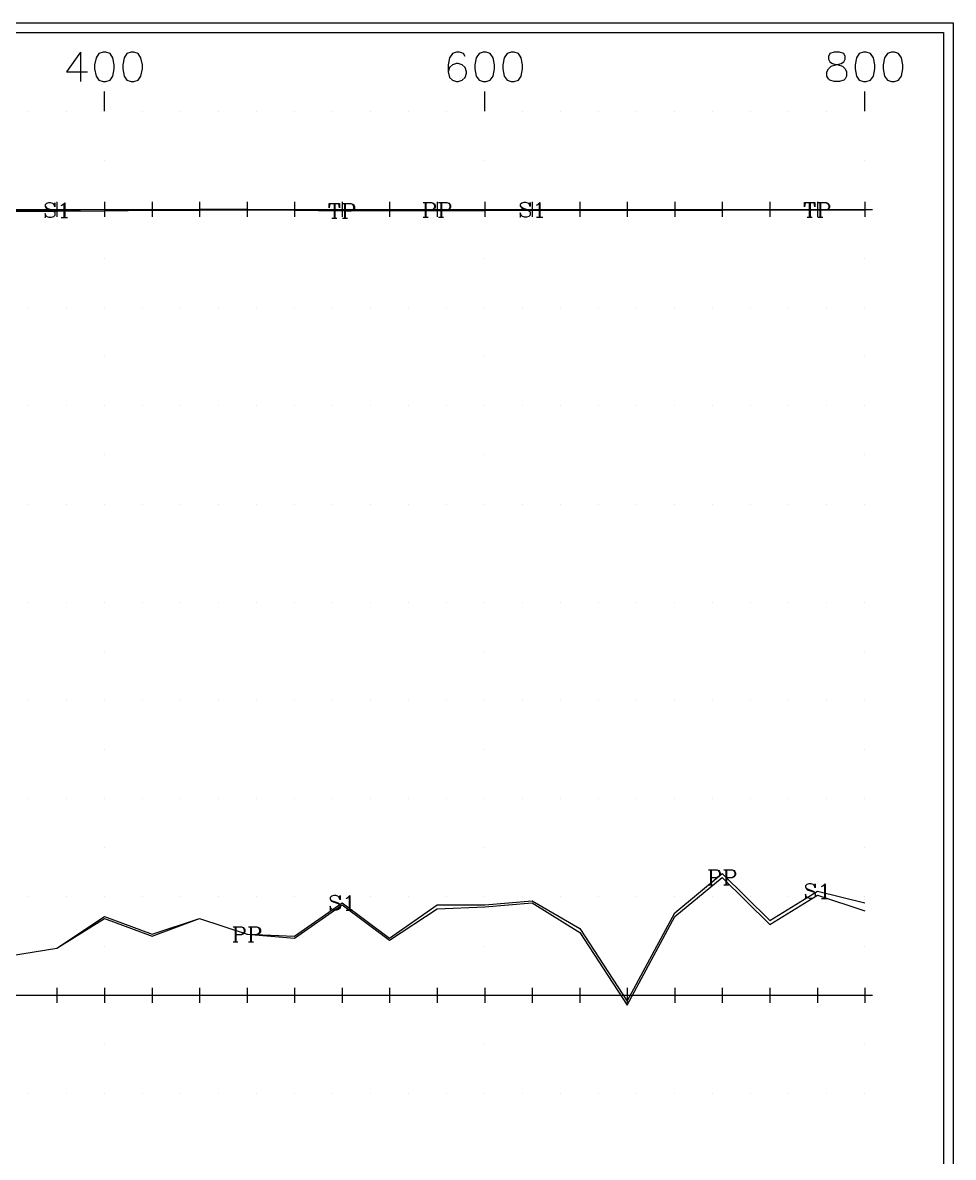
# Model space of a CAD drawing. Extents: x 10 to 200, y 0 to 250.
# Drawn here: x 105.3 to 200, y 134.5 to 250 of the extents above; entities that cross this region are included whole.
import ezdxf

# ---------------------------------------------------------------- set-up
doc = ezdxf.new("R2010")
doc.units = 0
doc.linetypes.add('1', pattern=[0])
for name, color, linetype in [('1', 7, '1'), ('2', 7, '1'), ('3', 7, '1')]:
    doc.layers.add(name, color=color, linetype=linetype)

msp = doc.modelspace()

# ---------------------------------------------------------------- linework, layer by layer
at = {"layer": '1'}
for p, q in [((111.15, 247), (111.15, 244)), ((113.58, 241), (113.58, 243)), ((152.29, 241), (152.29, 243)), ((191, 241), (191, 243)), ((107.98, 231), (109.5, 231)), ((108.74, 231.76), (108.74, 230.24)), ((109.46, 231.59), (109.46, 230.17)), ((112.82, 231), (114.34, 231)), ((113.58, 231.76), (113.58, 230.24)), ((117.66, 231), (119.18, 231)), ((118.42, 231.76), (118.42, 230.24)), ((122.5, 231), (124.02, 231)), ((123.26, 231.76), (123.26, 230.24)), ((127.33, 231), (128.86, 231)), ((128.1, 231.76), (128.1, 230.24)), ((132.17, 231), (133.7, 231)), ((132.94, 231.76), (132.94, 230.24)), ((136.95, 231.59), (136.95, 230.09)), ((137.01, 231), (138.54, 231)), ((137.02, 231.59), (137.02, 230.09)), ((137.77, 231.76), (137.77, 230.24)), ((138.02, 231.59), (138.02, 230.09)), ((138.1, 231.59), (138.1, 230.09)), ((141.85, 231), (143.37, 231)), ((142.61, 231.76), (142.61, 230.24)), ((146.24, 231.69), (146.24, 230.19)), ((146.31, 231.69), (146.31, 230.19)), ((146.69, 231), (148.21, 231)), ((147.45, 231.76), (147.45, 230.24)), ((147.81, 231.69), (147.81, 230.19)), ((147.88, 231.69), (147.88, 230.19)), ((151.53, 231), (153.05, 231)), ((152.29, 231.76), (152.29, 230.24)), ((156.37, 231), (157.89, 231)), ((157.13, 231.76), (157.13, 230.24)), ((157.84, 231.63), (157.84, 230.21)), ((161.21, 231), (162.73, 231)), ((161.97, 231.76), (161.97, 230.24)), ((166.04, 231), (167.57, 231)), ((166.81, 231.76), (166.81, 230.24)), ((170.88, 231), (172.41, 231)), ((171.65, 231.76), (171.65, 230.24)), ((175.72, 231), (177.25, 231)), ((176.48, 231.76), (176.48, 230.24)), ((180.56, 231), (182.08, 231)), ((181.32, 231.76), (181.32, 230.24)), ((185.34, 231.69), (185.34, 230.19)), ((185.4, 231), (186.92, 231)), ((185.41, 231.69), (185.41, 230.19)), ((186.16, 231.76), (186.16, 230.24)), ((186.41, 231.69), (186.41, 230.19)), ((186.48, 231.69), (186.48, 230.19)), ((190.24, 231), (191.76, 231)), ((191, 231.76), (191, 230.24)), ((109.17, 230.17), (109.81, 230.17)), ((136.74, 230.09), (137.24, 230.09)), ((137.81, 230.09), (138.31, 230.09)), ((146.02, 230.19), (146.52, 230.19)), ((147.59, 230.19), (148.09, 230.19)), ((157.56, 230.21), (158.2, 230.21)), ((185.13, 230.19), (185.63, 230.19)), ((186.2, 230.19), (186.7, 230.19)), ((175.27, 163.75), (175.27, 162.25)), ((175.34, 163.75), (175.34, 162.25)), ((176.84, 163.75), (176.84, 162.25)), ((176.91, 163.75), (176.91, 162.25)), ((175.06, 162.25), (175.56, 162.25)), ((176.63, 162.25), (177.13, 162.25)), ((186.88, 162.28), (186.88, 160.85)), ((138.49, 161.08), (138.49, 159.65)), ((186.59, 160.85), (187.23, 160.85)), ((138.2, 159.65), (138.85, 159.65)), ((126.88, 157.95), (126.88, 156.45)), ((126.95, 157.95), (126.95, 156.45)), ((128.45, 157.95), (128.45, 156.45)), ((128.53, 157.95), (128.53, 156.45)), ((126.67, 156.45), (127.17, 156.45)), ((128.24, 156.45), (128.74, 156.45)), ((108.74, 151.76), (108.74, 150.24)), ((113.58, 151.76), (113.58, 150.24)), ((118.42, 151.76), (118.42, 150.24)), ((123.26, 151.76), (123.26, 150.24)), ((128.1, 151.76), (128.1, 150.24)), ((132.94, 151.76), (132.94, 150.24)), ((137.77, 151.76), (137.77, 150.24)), ((142.61, 151.76), (142.61, 150.24)), ((147.45, 151.76), (147.45, 150.24)), ((152.29, 151.76), (152.29, 150.24)), ((157.13, 151.76), (157.13, 150.24)), ((161.97, 151.76), (161.97, 150.24)), ((166.81, 151.76), (166.81, 150.24)), ((171.65, 151.76), (171.65, 150.24)), ((176.48, 151.76), (176.48, 150.24)), ((181.32, 151.76), (181.32, 150.24)), ((186.16, 151.76), (186.16, 150.24)), ((191, 151.76), (191, 150.24)), ((107.98, 151), (109.5, 151)), ((112.82, 151), (114.34, 151)), ((117.66, 151), (119.18, 151)), ((122.5, 151), (124.02, 151)), ((127.33, 151), (128.86, 151)), ((132.17, 151), (133.7, 151)), ((137.01, 151), (138.54, 151)), ((141.85, 151), (143.37, 151)), ((146.69, 151), (148.21, 151)), ((151.53, 151), (153.05, 151)), ((156.37, 151), (157.89, 151)), ((161.21, 151), (162.73, 151)), ((166.04, 151), (167.57, 151)), ((170.88, 151), (172.41, 151)), ((175.72, 151), (177.25, 151)), ((180.56, 151), (182.08, 151)), ((185.4, 151), (186.92, 151)), ((190.24, 151), (191.76, 151))]:
    msp.add_line(p, q, dxfattribs=at)
for points in [[(111.15, 247), (109.72, 245), (111.87, 245)], [(113.44, 247), (113.01, 246.86), (112.72, 246.43), (112.58, 245.71), (112.58, 245.29), (112.72, 244.57), (113.01, 244.14), (113.44, 244), (113.72, 244), (114.15, 244.14), (114.44, 244.57), (114.58, 245.29), (114.58, 245.71), (114.44, 246.43), (114.15, 246.86), (113.72, 247), (113.44, 247)], [(116.29, 247), (115.87, 246.86), (115.58, 246.43), (115.44, 245.71), (115.44, 245.29), (115.58, 244.57), (115.87, 244.14), (116.29, 244), (116.58, 244), (117.01, 244.14), (117.29, 244.57), (117.44, 245.29), (117.44, 245.71), (117.29, 246.43), (117.01, 246.86), (116.58, 247), (116.29, 247)], [(150.29, 246.57), (150.15, 246.86), (149.72, 247), (149.43, 247), (149, 246.86), (148.72, 246.43), (148.58, 245.71), (148.58, 245), (148.72, 244.43), (149, 244.14), (149.43, 244), (149.58, 244), (150, 244.14), (150.29, 244.43), (150.43, 244.86), (150.43, 245), (150.29, 245.43), (150, 245.71), (149.58, 245.86), (149.43, 245.86), (149, 245.71), (148.72, 245.43), (148.58, 245)], [(152.15, 247), (151.72, 246.86), (151.43, 246.43), (151.29, 245.71), (151.29, 245.29), (151.43, 244.57), (151.72, 244.14), (152.15, 244), (152.43, 244), (152.86, 244.14), (153.15, 244.57), (153.29, 245.29), (153.29, 245.71), (153.15, 246.43), (152.86, 246.86), (152.43, 247), (152.15, 247)], [(155, 247), (154.58, 246.86), (154.29, 246.43), (154.15, 245.71), (154.15, 245.29), (154.29, 244.57), (154.58, 244.14), (155, 244), (155.29, 244), (155.72, 244.14), (156, 244.57), (156.15, 245.29), (156.15, 245.71), (156, 246.43), (155.72, 246.86), (155.29, 247), (155, 247)], [(187.86, 247), (187.43, 246.86), (187.29, 246.57), (187.29, 246.29), (187.43, 246), (187.71, 245.86), (188.29, 245.71), (188.71, 245.57), (189, 245.29), (189.14, 245), (189.14, 244.57), (189, 244.29), (188.86, 244.14), (188.43, 244), (187.86, 244), (187.43, 244.14), (187.29, 244.29), (187.14, 244.57), (187.14, 245), (187.29, 245.29), (187.57, 245.57), (188, 245.71), (188.57, 245.86), (188.86, 246), (189, 246.29), (189, 246.57), (188.86, 246.86), (188.43, 247), (187.86, 247)], [(190.86, 247), (190.43, 246.86), (190.14, 246.43), (190, 245.71), (190, 245.29), (190.14, 244.57), (190.43, 244.14), (190.86, 244), (191.14, 244), (191.57, 244.14), (191.86, 244.57), (192, 245.29), (192, 245.71), (191.86, 246.43), (191.57, 246.86), (191.14, 247), (190.86, 247)], [(193.71, 247), (193.29, 246.86), (193, 246.43), (192.86, 245.71), (192.86, 245.29), (193, 244.57), (193.29, 244.14), (193.71, 244), (194, 244), (194.43, 244.14), (194.71, 244.57), (194.86, 245.29), (194.86, 245.71), (194.71, 246.43), (194.43, 246.86), (194, 247), (193.71, 247)], [(103.9, 230.88), (108.74, 230.92), (113.58, 230.99), (118.42, 231), (123.26, 231.03), (128.1, 231.03), (132.94, 230.97), (137.77, 230.92), (142.61, 230.92), (147.45, 230.94), (152.29, 230.95), (157.13, 230.95), (161.97, 230.96), (166.81, 230.9), (171.65, 230.97), (176.48, 230.98), (181.32, 230.97), (186.16, 230.97), (191, 230.97)], [(103.9, 230.88), (108.74, 230.92), (113.58, 230.99), (118.42, 231), (123.26, 231.03), (128.1, 231.03), (132.94, 230.98), (137.77, 230.92), (142.61, 230.92), (147.45, 230.94), (152.29, 230.95), (157.13, 230.96), (161.97, 230.96), (166.81, 230.91), (171.65, 230.97), (176.48, 230.98), (181.32, 230.97), (186.16, 230.98), (191, 230.98)], [(103.9, 231), (108.74, 231), (113.58, 231), (118.42, 231), (123.26, 231), (128.1, 231), (132.94, 231), (137.77, 231), (142.61, 231), (147.45, 231), (152.29, 231), (157.13, 231), (161.97, 231), (166.81, 231), (171.65, 231), (176.48, 231), (181.32, 231), (186.16, 231), (191, 231)], [(108.46, 231.45), (108.53, 231.67), (108.53, 231.24), (108.46, 231.45), (108.31, 231.59), (108.1, 231.67), (107.88, 231.67), (107.67, 231.59), (107.53, 231.45), (107.53, 231.31), (107.6, 231.17), (107.67, 231.09), (107.81, 231.02), (108.24, 230.88), (108.38, 230.81), (108.53, 230.67)], [(107.53, 231.31), (107.67, 231.17), (107.81, 231.09), (108.24, 230.95), (108.38, 230.88), (108.46, 230.81), (108.53, 230.67), (108.53, 230.38), (108.38, 230.24), (108.17, 230.17), (107.96, 230.17), (107.74, 230.24), (107.6, 230.38), (107.53, 230.59), (107.53, 230.17), (107.6, 230.38)], [(109.17, 231.38), (109.31, 231.45), (109.53, 231.67), (109.53, 230.17)], [(136.52, 231.59), (136.45, 231.16), (136.45, 231.59), (137.52, 231.59), (137.52, 231.16), (137.45, 231.59)], [(137.81, 231.59), (138.67, 231.59), (138.88, 231.52), (138.95, 231.45), (139.02, 231.3), (139.02, 231.09), (138.95, 230.95), (138.88, 230.87), (138.67, 230.8), (138.1, 230.8)], [(138.67, 231.59), (138.81, 231.52), (138.88, 231.45), (138.95, 231.3), (138.95, 231.09), (138.88, 230.95), (138.81, 230.87), (138.67, 230.8)], [(146.02, 231.69), (146.88, 231.69), (147.09, 231.62), (147.17, 231.55), (147.24, 231.41), (147.24, 231.19), (147.17, 231.05), (147.09, 230.98), (146.88, 230.91), (146.31, 230.91)], [(146.88, 231.69), (147.02, 231.62), (147.09, 231.55), (147.17, 231.41), (147.17, 231.19), (147.09, 231.05), (147.02, 230.98), (146.88, 230.91)], [(147.59, 231.69), (148.45, 231.69), (148.67, 231.62), (148.74, 231.55), (148.81, 231.41), (148.81, 231.19), (148.74, 231.05), (148.67, 230.98), (148.45, 230.91), (147.88, 230.91)], [(148.45, 231.69), (148.59, 231.62), (148.67, 231.55), (148.74, 231.41), (148.74, 231.19), (148.67, 231.05), (148.59, 230.98), (148.45, 230.91)], [(156.84, 231.49), (156.91, 231.71), (156.91, 231.28), (156.84, 231.49), (156.7, 231.63), (156.49, 231.71), (156.27, 231.71), (156.06, 231.63), (155.91, 231.49), (155.91, 231.35), (155.99, 231.21), (156.06, 231.13), (156.2, 231.06), (156.63, 230.92), (156.77, 230.85), (156.91, 230.71)], [(155.91, 231.35), (156.06, 231.21), (156.2, 231.13), (156.63, 230.99), (156.77, 230.92), (156.84, 230.85), (156.91, 230.71), (156.91, 230.42), (156.77, 230.28), (156.56, 230.21), (156.34, 230.21), (156.13, 230.28), (155.99, 230.42), (155.91, 230.63), (155.91, 230.21), (155.99, 230.42)], [(157.56, 231.42), (157.7, 231.49), (157.91, 231.71), (157.91, 230.21)], [(184.91, 231.69), (184.84, 231.26), (184.84, 231.69), (185.91, 231.69), (185.91, 231.26), (185.84, 231.69)], [(186.2, 231.69), (187.05, 231.69), (187.27, 231.61), (187.34, 231.54), (187.41, 231.4), (187.41, 231.19), (187.34, 231.04), (187.27, 230.97), (187.05, 230.9), (186.48, 230.9)], [(187.05, 231.69), (187.2, 231.61), (187.27, 231.54), (187.34, 231.4), (187.34, 231.19), (187.27, 231.04), (187.2, 230.97), (187.05, 230.9)], [(103.9, 230.8), (108.74, 230.83), (113.58, 230.86), (118.42, 230.91), (123.26, 230.93), (128.1, 230.96), (132.94, 230.91), (137.77, 230.84), (142.61, 230.87), (147.45, 230.88), (152.29, 230.88), (157.13, 230.9), (161.97, 230.92), (166.81, 230.91), (171.65, 230.93), (176.48, 230.92), (181.32, 230.94), (186.16, 230.94), (191, 230.94)], [(103.9, 155), (108.74, 155.8), (113.58, 159), (118.42, 157.2), (123.26, 158.8), (128.1, 157.2), (132.94, 157), (137.77, 160.4), (142.61, 156.8), (147.45, 160.2), (152.29, 160.2), (157.13, 160.6), (161.97, 157.8), (166.81, 150.4), (171.65, 159.4), (176.48, 163.4), (181.32, 158.6), (186.16, 161.6), (191, 160.4)], [(103.9, 155), (108.74, 155.8), (113.58, 158.8), (118.42, 157), (123.26, 158.8), (128.1, 157.2), (132.94, 156.8), (137.77, 160.2), (142.61, 156.6), (147.45, 159.8), (152.29, 160), (157.13, 160.4), (161.97, 157.4), (166.81, 150), (171.65, 159), (176.48, 163), (181.32, 158.2), (186.16, 161.2), (191, 159.6)], [(175.06, 163.75), (175.91, 163.75), (176.13, 163.68), (176.2, 163.61), (176.27, 163.46), (176.27, 163.25), (176.2, 163.11), (176.13, 163.04), (175.91, 162.96), (175.34, 162.96)], [(175.91, 163.75), (176.06, 163.68), (176.13, 163.61), (176.2, 163.46), (176.2, 163.25), (176.13, 163.11), (176.06, 163.04), (175.91, 162.96)], [(176.63, 163.75), (177.48, 163.75), (177.7, 163.68), (177.77, 163.61), (177.84, 163.46), (177.84, 163.25), (177.77, 163.11), (177.7, 163.04), (177.48, 162.96), (176.91, 162.96)], [(177.48, 163.75), (177.63, 163.68), (177.7, 163.61), (177.77, 163.46), (177.77, 163.25), (177.7, 163.11), (177.63, 163.04), (177.48, 162.96)], [(185.88, 162.14), (185.95, 162.35), (185.95, 161.92), (185.88, 162.14), (185.73, 162.28), (185.52, 162.35), (185.3, 162.35), (185.09, 162.28), (184.95, 162.14), (184.95, 161.99), (185.02, 161.85), (185.09, 161.78), (185.23, 161.71), (185.66, 161.56), (185.8, 161.49), (185.95, 161.35)], [(184.95, 161.99), (185.09, 161.85), (185.23, 161.78), (185.66, 161.64), (185.8, 161.56), (185.88, 161.49), (185.95, 161.35), (185.95, 161.06), (185.8, 160.92), (185.59, 160.85), (185.38, 160.85), (185.16, 160.92), (185.02, 161.06), (184.95, 161.28), (184.95, 160.85), (185.02, 161.06)], [(186.59, 162.06), (186.73, 162.14), (186.95, 162.35), (186.95, 160.85)], [(137.49, 160.94), (137.56, 161.15), (137.56, 160.72), (137.49, 160.94), (137.35, 161.08), (137.13, 161.15), (136.92, 161.15), (136.7, 161.08), (136.56, 160.94), (136.56, 160.79), (136.63, 160.65), (136.7, 160.58), (136.85, 160.51), (137.27, 160.36), (137.42, 160.29), (137.56, 160.15)], [(136.56, 160.79), (136.7, 160.65), (136.85, 160.58), (137.27, 160.44), (137.42, 160.36), (137.49, 160.29), (137.56, 160.15), (137.56, 159.86), (137.42, 159.72), (137.2, 159.65), (136.99, 159.65), (136.77, 159.72), (136.63, 159.86), (136.56, 160.08), (136.56, 159.65), (136.63, 159.86)], [(138.2, 160.86), (138.35, 160.94), (138.56, 161.15), (138.56, 159.65)], [(126.67, 157.95), (127.53, 157.95), (127.74, 157.88), (127.81, 157.81), (127.88, 157.66), (127.88, 157.45), (127.81, 157.31), (127.74, 157.24), (127.53, 157.16), (126.95, 157.16)], [(127.53, 157.95), (127.67, 157.88), (127.74, 157.81), (127.81, 157.66), (127.81, 157.45), (127.74, 157.31), (127.67, 157.24), (127.53, 157.16)], [(128.24, 157.95), (129.1, 157.95), (129.31, 157.88), (129.38, 157.81), (129.45, 157.66), (129.45, 157.45), (129.38, 157.31), (129.31, 157.24), (129.1, 157.16), (128.53, 157.16)], [(129.1, 157.95), (129.24, 157.88), (129.31, 157.81), (129.38, 157.66), (129.38, 157.45), (129.31, 157.31), (129.24, 157.24), (129.1, 157.16)], [(103.9, 151), (108.74, 151), (113.58, 151), (118.42, 151), (123.26, 151), (128.1, 151), (132.94, 151), (137.77, 151), (142.61, 151), (147.45, 151), (152.29, 151), (157.13, 151), (161.97, 151), (166.81, 151), (171.65, 151), (176.48, 151), (181.32, 151), (186.16, 151), (191, 151)]]:
    msp.add_lwpolyline(points, dxfattribs=at)
at = {"layer": '2'}
for points in [[(11, 1), (11, 249), (199, 249), (199, 1), (11, 1)], [(105.84, 241), (105.84, 241), (105.84, 241), (105.84, 241), (105.84, 241)], [(109.71, 241), (109.71, 241), (109.71, 241), (109.71, 241), (109.71, 241)], [(113.58, 241), (113.58, 241), (113.58, 241), (113.58, 241), (113.58, 241)], [(113.58, 241), (113.58, 241), (113.58, 241), (113.58, 241), (113.58, 241)], [(117.45, 241), (117.45, 241), (117.45, 241), (117.45, 241), (117.45, 241)], [(121.32, 241), (121.32, 241), (121.32, 241), (121.32, 241), (121.32, 241)], [(125.2, 241), (125.19, 241), (125.19, 241), (125.2, 241), (125.2, 241)], [(129.07, 241), (129.06, 241), (129.06, 241), (129.07, 241), (129.07, 241)], [(132.94, 241), (132.93, 241), (132.93, 241), (132.94, 241), (132.94, 241)], [(136.81, 241), (136.8, 241), (136.8, 241), (136.81, 241), (136.81, 241)], [(140.68, 241), (140.68, 241), (140.68, 241), (140.68, 241), (140.68, 241)], [(144.55, 241), (144.55, 241), (144.55, 241), (144.55, 241), (144.55, 241)], [(148.42, 241), (148.42, 241), (148.42, 241), (148.42, 241), (148.42, 241)], [(152.29, 241), (152.29, 241), (152.29, 241), (152.29, 241), (152.29, 241)], [(152.29, 241), (152.29, 241), (152.29, 241), (152.29, 241), (152.29, 241)], [(156.16, 241), (156.16, 241), (156.16, 241), (156.16, 241), (156.16, 241)], [(160.03, 241), (160.03, 241), (160.03, 241), (160.03, 241), (160.03, 241)], [(163.9, 241), (163.9, 241), (163.9, 241), (163.9, 241), (163.9, 241)], [(167.78, 241), (167.77, 241), (167.77, 241), (167.78, 241), (167.78, 241)], [(171.65, 241), (171.64, 241), (171.64, 241), (171.65, 241), (171.65, 241)], [(175.52, 241), (175.51, 241), (175.51, 241), (175.52, 241), (175.52, 241)], [(179.39, 241), (179.39, 241), (179.39, 241), (179.39, 241), (179.39, 241)], [(183.26, 241), (183.26, 241), (183.26, 241), (183.26, 241), (183.26, 241)], [(187.13, 241), (187.13, 241), (187.13, 241), (187.13, 241), (187.13, 241)], [(191, 241), (191, 241), (191, 241), (191, 241), (191, 241)], [(191, 241), (191, 241), (191, 241), (191, 241), (191, 241)], [(113.58, 236), (113.58, 236), (113.58, 236), (113.58, 236), (113.58, 236)], [(152.29, 236), (152.29, 236), (152.29, 236), (152.29, 236), (152.29, 236)], [(191, 236), (191, 236), (191, 236), (191, 236), (191, 236)], [(105.84, 231), (105.84, 231), (105.84, 231), (105.84, 231), (105.84, 231)], [(109.71, 231), (109.71, 231), (109.71, 231), (109.71, 231), (109.71, 231)], [(113.58, 231), (113.58, 231), (113.58, 231), (113.58, 231), (113.58, 231)], [(113.58, 231), (113.58, 231), (113.58, 231), (113.58, 231), (113.58, 231)], [(117.45, 231), (117.45, 231), (117.45, 231), (117.45, 231), (117.45, 231)], [(121.32, 231), (121.32, 231), (121.32, 231), (121.32, 231), (121.32, 231)], [(125.2, 231), (125.19, 231), (125.19, 231), (125.2, 231), (125.2, 231)], [(129.07, 231), (129.06, 231), (129.06, 231), (129.07, 231), (129.07, 231)], [(132.94, 231), (132.93, 231), (132.93, 231), (132.94, 231), (132.94, 231)], [(136.81, 231), (136.8, 231), (136.8, 231), (136.81, 231), (136.81, 231)], [(140.68, 231), (140.68, 231), (140.68, 231), (140.68, 231), (140.68, 231)], [(144.55, 231), (144.55, 231), (144.55, 231), (144.55, 231), (144.55, 231)], [(148.42, 231), (148.42, 231), (148.42, 231), (148.42, 231), (148.42, 231)], [(152.29, 231), (152.29, 231), (152.29, 231), (152.29, 231), (152.29, 231)], [(152.29, 231), (152.29, 231), (152.29, 231), (152.29, 231), (152.29, 231)], [(156.16, 231), (156.16, 231), (156.16, 231), (156.16, 231), (156.16, 231)], [(160.03, 231), (160.03, 231), (160.03, 231), (160.03, 231), (160.03, 231)], [(163.9, 231), (163.9, 231), (163.9, 231), (163.9, 231), (163.9, 231)], [(167.78, 231), (167.77, 231), (167.77, 231), (167.78, 231), (167.78, 231)], [(171.65, 231), (171.64, 231), (171.64, 231), (171.65, 231), (171.65, 231)], [(175.52, 231), (175.51, 231), (175.51, 231), (175.52, 231), (175.52, 231)], [(179.39, 231), (179.39, 231), (179.39, 231), (179.39, 231), (179.39, 231)], [(183.26, 231), (183.26, 231), (183.26, 231), (183.26, 231), (183.26, 231)], [(187.13, 231), (187.13, 231), (187.13, 231), (187.13, 231), (187.13, 231)], [(191, 231), (191, 231), (191, 231), (191, 231), (191, 231)], [(191, 231), (191, 231), (191, 231), (191, 231), (191, 231)], [(113.58, 226), (113.58, 226), (113.58, 226), (113.58, 226), (113.58, 226)], [(152.29, 226), (152.29, 226), (152.29, 226), (152.29, 226), (152.29, 226)], [(191, 226), (191, 226), (191, 226), (191, 226), (191, 226)], [(105.84, 221), (105.84, 221), (105.84, 221), (105.84, 221), (105.84, 221)], [(109.71, 221), (109.71, 221), (109.71, 221), (109.71, 221), (109.71, 221)], [(113.58, 221), (113.58, 221), (113.58, 221), (113.58, 221), (113.58, 221)], [(113.58, 221), (113.58, 221), (113.58, 221), (113.58, 221), (113.58, 221)], [(117.45, 221), (117.45, 221), (117.45, 221), (117.45, 221), (117.45, 221)], [(121.32, 221), (121.32, 221), (121.32, 221), (121.32, 221), (121.32, 221)], [(125.2, 221), (125.19, 221), (125.19, 221), (125.2, 221), (125.2, 221)], [(129.07, 221), (129.06, 221), (129.06, 221), (129.07, 221), (129.07, 221)], [(132.94, 221), (132.93, 221), (132.93, 221), (132.94, 221), (132.94, 221)], [(136.81, 221), (136.8, 221), (136.8, 221), (136.81, 221), (136.81, 221)], [(140.68, 221), (140.68, 221), (140.68, 221), (140.68, 221), (140.68, 221)], [(144.55, 221), (144.55, 221), (144.55, 221), (144.55, 221), (144.55, 221)], [(148.42, 221), (148.42, 221), (148.42, 221), (148.42, 221), (148.42, 221)], [(152.29, 221), (152.29, 221), (152.29, 221), (152.29, 221), (152.29, 221)], [(152.29, 221), (152.29, 221), (152.29, 221), (152.29, 221), (152.29, 221)], [(156.16, 221), (156.16, 221), (156.16, 221), (156.16, 221), (156.16, 221)], [(160.03, 221), (160.03, 221), (160.03, 221), (160.03, 221), (160.03, 221)], [(163.9, 221), (163.9, 221), (163.9, 221), (163.9, 221), (163.9, 221)], [(167.78, 221), (167.77, 221), (167.77, 221), (167.78, 221), (167.78, 221)], [(171.65, 221), (171.64, 221), (171.64, 221), (171.65, 221), (171.65, 221)], [(175.52, 221), (175.51, 221), (175.51, 221), (175.52, 221), (175.52, 221)], [(179.39, 221), (179.39, 221), (179.39, 221), (179.39, 221), (179.39, 221)], [(183.26, 221), (183.26, 221), (183.26, 221), (183.26, 221), (183.26, 221)], [(187.13, 221), (187.13, 221), (187.13, 221), (187.13, 221), (187.13, 221)], [(191, 221), (191, 221), (191, 221), (191, 221), (191, 221)], [(191, 221), (191, 221), (191, 221), (191, 221), (191, 221)], [(113.58, 216), (113.58, 216), (113.58, 216), (113.58, 216), (113.58, 216)], [(152.29, 216), (152.29, 216), (152.29, 216), (152.29, 216), (152.29, 216)], [(191, 216), (191, 216), (191, 216), (191, 216), (191, 216)], [(105.84, 211), (105.84, 211), (105.84, 211), (105.84, 211), (105.84, 211)], [(109.71, 211), (109.71, 211), (109.71, 211), (109.71, 211), (109.71, 211)], [(113.58, 211), (113.58, 211), (113.58, 211), (113.58, 211), (113.58, 211)], [(113.58, 211), (113.58, 211), (113.58, 211), (113.58, 211), (113.58, 211)], [(117.45, 211), (117.45, 211), (117.45, 211), (117.45, 211), (117.45, 211)], [(121.32, 211), (121.32, 211), (121.32, 211), (121.32, 211), (121.32, 211)], [(125.2, 211), (125.19, 211), (125.19, 211), (125.2, 211), (125.2, 211)], [(129.07, 211), (129.06, 211), (129.06, 211), (129.07, 211), (129.07, 211)], [(132.94, 211), (132.93, 211), (132.93, 211), (132.94, 211), (132.94, 211)], [(136.81, 211), (136.8, 211), (136.8, 211), (136.81, 211), (136.81, 211)], [(140.68, 211), (140.68, 211), (140.68, 211), (140.68, 211), (140.68, 211)], [(144.55, 211), (144.55, 211), (144.55, 211), (144.55, 211), (144.55, 211)], [(148.42, 211), (148.42, 211), (148.42, 211), (148.42, 211), (148.42, 211)], [(152.29, 211), (152.29, 211), (152.29, 211), (152.29, 211), (152.29, 211)], [(152.29, 211), (152.29, 211), (152.29, 211), (152.29, 211), (152.29, 211)], [(156.16, 211), (156.16, 211), (156.16, 211), (156.16, 211), (156.16, 211)], [(160.03, 211), (160.03, 211), (160.03, 211), (160.03, 211), (160.03, 211)], [(163.9, 211), (163.9, 211), (163.9, 211), (163.9, 211), (163.9, 211)], [(167.78, 211), (167.77, 211), (167.77, 211), (167.78, 211), (167.78, 211)], [(171.65, 211), (171.64, 211), (171.64, 211), (171.65, 211), (171.65, 211)], [(175.52, 211), (175.51, 211), (175.51, 211), (175.52, 211), (175.52, 211)], [(179.39, 211), (179.39, 211), (179.39, 211), (179.39, 211), (179.39, 211)], [(183.26, 211), (183.26, 211), (183.26, 211), (183.26, 211), (183.26, 211)], [(187.13, 211), (187.13, 211), (187.13, 211), (187.13, 211), (187.13, 211)], [(191, 211), (191, 211), (191, 211), (191, 211), (191, 211)], [(191, 211), (191, 211), (191, 211), (191, 211), (191, 211)], [(113.58, 206), (113.58, 206), (113.58, 206), (113.58, 206), (113.58, 206)], [(152.29, 206), (152.29, 206), (152.29, 206), (152.29, 206), (152.29, 206)], [(191, 206), (191, 206), (191, 206), (191, 206), (191, 206)], [(105.84, 201), (105.84, 201), (105.84, 201), (105.84, 201), (105.84, 201)], [(109.71, 201), (109.71, 201), (109.71, 201), (109.71, 201), (109.71, 201)], [(113.58, 201), (113.58, 201), (113.58, 201), (113.58, 201), (113.58, 201)], [(117.45, 201), (117.45, 201), (117.45, 201), (117.45, 201), (117.45, 201)], [(121.32, 201), (121.32, 201), (121.32, 201), (121.32, 201), (121.32, 201)], [(125.2, 201), (125.19, 201), (125.19, 201), (125.2, 201), (125.2, 201)], [(129.07, 201), (129.06, 201), (129.06, 201), (129.07, 201), (129.07, 201)], [(132.94, 201), (132.93, 201), (132.93, 201), (132.94, 201), (132.94, 201)], [(136.81, 201), (136.8, 201), (136.8, 201), (136.81, 201), (136.81, 201)], [(140.68, 201), (140.68, 201), (140.68, 201), (140.68, 201), (140.68, 201)], [(144.55, 201), (144.55, 201), (144.55, 201), (144.55, 201), (144.55, 201)], [(148.42, 201), (148.42, 201), (148.42, 201), (148.42, 201), (148.42, 201)], [(152.29, 201), (152.29, 201), (152.29, 201), (152.29, 201), (152.29, 201)], [(156.16, 201), (156.16, 201), (156.16, 201), (156.16, 201), (156.16, 201)], [(160.03, 201), (160.03, 201), (160.03, 201), (160.03, 201), (160.03, 201)], [(163.9, 201), (163.9, 201), (163.9, 201), (163.9, 201), (163.9, 201)], [(167.78, 201), (167.77, 201), (167.77, 201), (167.78, 201), (167.78, 201)], [(171.65, 201), (171.64, 201), (171.64, 201), (171.65, 201), (171.65, 201)], [(175.52, 201), (175.51, 201), (175.51, 201), (175.52, 201), (175.52, 201)], [(179.39, 201), (179.39, 201), (179.39, 201), (179.39, 201), (179.39, 201)], [(183.26, 201), (183.26, 201), (183.26, 201), (183.26, 201), (183.26, 201)], [(187.13, 201), (187.13, 201), (187.13, 201), (187.13, 201), (187.13, 201)], [(191, 201), (191, 201), (191, 201), (191, 201), (191, 201)], [(105.84, 191), (105.84, 191), (105.84, 191), (105.84, 191), (105.84, 191)], [(109.71, 191), (109.71, 191), (109.71, 191), (109.71, 191), (109.71, 191)], [(113.58, 191), (113.58, 191), (113.58, 191), (113.58, 191), (113.58, 191)], [(113.58, 191), (113.58, 191), (113.58, 191), (113.58, 191), (113.58, 191)], [(117.45, 191), (117.45, 191), (117.45, 191), (117.45, 191), (117.45, 191)], [(121.32, 191), (121.32, 191), (121.32, 191), (121.32, 191), (121.32, 191)], [(125.2, 191), (125.19, 191), (125.19, 191), (125.2, 191), (125.2, 191)], [(129.07, 191), (129.06, 191), (129.06, 191), (129.07, 191), (129.07, 191)], [(132.94, 191), (132.93, 191), (132.93, 191), (132.94, 191), (132.94, 191)], [(136.81, 191), (136.8, 191), (136.8, 191), (136.81, 191), (136.81, 191)], [(140.68, 191), (140.68, 191), (140.68, 191), (140.68, 191), (140.68, 191)], [(144.55, 191), (144.55, 191), (144.55, 191), (144.55, 191), (144.55, 191)], [(148.42, 191), (148.42, 191), (148.42, 191), (148.42, 191), (148.42, 191)], [(152.29, 191), (152.29, 191), (152.29, 191), (152.29, 191), (152.29, 191)], [(152.29, 191), (152.29, 191), (152.29, 191), (152.29, 191), (152.29, 191)], [(156.16, 191), (156.16, 191), (156.16, 191), (156.16, 191), (156.16, 191)], [(160.03, 191), (160.03, 191), (160.03, 191), (160.03, 191), (160.03, 191)], [(163.9, 191), (163.9, 191), (163.9, 191), (163.9, 191), (163.9, 191)], [(167.78, 191), (167.77, 191), (167.77, 191), (167.78, 191), (167.78, 191)], [(171.65, 191), (171.64, 191), (171.64, 191), (171.65, 191), (171.65, 191)], [(175.52, 191), (175.51, 191), (175.51, 191), (175.52, 191), (175.52, 191)], [(179.39, 191), (179.39, 191), (179.39, 191), (179.39, 191), (179.39, 191)], [(183.26, 191), (183.26, 191), (183.26, 191), (183.26, 191), (183.26, 191)], [(187.13, 191), (187.13, 191), (187.13, 191), (187.13, 191), (187.13, 191)], [(191, 191), (191, 191), (191, 191), (191, 191), (191, 191)], [(191, 191), (191, 191), (191, 191), (191, 191), (191, 191)], [(113.58, 186), (113.58, 186), (113.58, 186), (113.58, 186), (113.58, 186)], [(152.29, 186), (152.29, 186), (152.29, 186), (152.29, 186), (152.29, 186)], [(191, 186), (191, 186), (191, 186), (191, 186), (191, 186)], [(105.84, 181), (105.84, 181), (105.84, 181), (105.84, 181), (105.84, 181)], [(109.71, 181), (109.71, 181), (109.71, 181), (109.71, 181), (109.71, 181)], [(113.58, 181), (113.58, 181), (113.58, 181), (113.58, 181), (113.58, 181)], [(113.58, 181), (113.58, 181), (113.58, 181), (113.58, 181), (113.58, 181)], [(117.45, 181), (117.45, 181), (117.45, 181), (117.45, 181), (117.45, 181)], [(121.32, 181), (121.32, 181), (121.32, 181), (121.32, 181), (121.32, 181)], [(125.2, 181), (125.19, 181), (125.19, 181), (125.2, 181), (125.2, 181)], [(129.07, 181), (129.06, 181), (129.06, 181), (129.07, 181), (129.07, 181)], [(132.94, 181), (132.93, 181), (132.93, 181), (132.94, 181), (132.94, 181)], [(136.81, 181), (136.8, 181), (136.8, 181), (136.81, 181), (136.81, 181)], [(140.68, 181), (140.68, 181), (140.68, 181), (140.68, 181), (140.68, 181)], [(144.55, 181), (144.55, 181), (144.55, 181), (144.55, 181), (144.55, 181)], [(148.42, 181), (148.42, 181), (148.42, 181), (148.42, 181), (148.42, 181)], [(152.29, 181), (152.29, 181), (152.29, 181), (152.29, 181), (152.29, 181)], [(152.29, 181), (152.29, 181), (152.29, 181), (152.29, 181), (152.29, 181)], [(156.16, 181), (156.16, 181), (156.16, 181), (156.16, 181), (156.16, 181)], [(160.03, 181), (160.03, 181), (160.03, 181), (160.03, 181), (160.03, 181)], [(163.9, 181), (163.9, 181), (163.9, 181), (163.9, 181), (163.9, 181)], [(167.78, 181), (167.77, 181), (167.77, 181), (167.78, 181), (167.78, 181)], [(171.65, 181), (171.64, 181), (171.64, 181), (171.65, 181), (171.65, 181)], [(175.52, 181), (175.51, 181), (175.51, 181), (175.52, 181), (175.52, 181)], [(179.39, 181), (179.39, 181), (179.39, 181), (179.39, 181), (179.39, 181)], [(183.26, 181), (183.26, 181), (183.26, 181), (183.26, 181), (183.26, 181)], [(187.13, 181), (187.13, 181), (187.13, 181), (187.13, 181), (187.13, 181)], [(191, 181), (191, 181), (191, 181), (191, 181), (191, 181)], [(191, 181), (191, 181), (191, 181), (191, 181), (191, 181)], [(113.58, 176), (113.58, 176), (113.58, 176), (113.58, 176), (113.58, 176)], [(152.29, 176), (152.29, 176), (152.29, 176), (152.29, 176), (152.29, 176)], [(191, 176), (191, 176), (191, 176), (191, 176), (191, 176)], [(105.84, 171), (105.84, 171), (105.84, 171), (105.84, 171), (105.84, 171)], [(109.71, 171), (109.71, 171), (109.71, 171), (109.71, 171), (109.71, 171)], [(113.58, 171), (113.58, 171), (113.58, 171), (113.58, 171), (113.58, 171)], [(113.58, 171), (113.58, 171), (113.58, 171), (113.58, 171), (113.58, 171)], [(117.45, 171), (117.45, 171), (117.45, 171), (117.45, 171), (117.45, 171)], [(121.32, 171), (121.32, 171), (121.32, 171), (121.32, 171), (121.32, 171)], [(125.2, 171), (125.19, 171), (125.19, 171), (125.2, 171), (125.2, 171)], [(129.07, 171), (129.06, 171), (129.06, 171), (129.07, 171), (129.07, 171)], [(132.94, 171), (132.93, 171), (132.93, 171), (132.94, 171), (132.94, 171)], [(136.81, 171), (136.8, 171), (136.8, 171), (136.81, 171), (136.81, 171)], [(140.68, 171), (140.68, 171), (140.68, 171), (140.68, 171), (140.68, 171)], [(144.55, 171), (144.55, 171), (144.55, 171), (144.55, 171), (144.55, 171)], [(148.42, 171), (148.42, 171), (148.42, 171), (148.42, 171), (148.42, 171)], [(152.29, 171), (152.29, 171), (152.29, 171), (152.29, 171), (152.29, 171)], [(152.29, 171), (152.29, 171), (152.29, 171), (152.29, 171), (152.29, 171)], [(156.16, 171), (156.16, 171), (156.16, 171), (156.16, 171), (156.16, 171)], [(160.03, 171), (160.03, 171), (160.03, 171), (160.03, 171), (160.03, 171)], [(163.9, 171), (163.9, 171), (163.9, 171), (163.9, 171), (163.9, 171)], [(167.78, 171), (167.77, 171), (167.77, 171), (167.78, 171), (167.78, 171)], [(171.65, 171), (171.64, 171), (171.64, 171), (171.65, 171), (171.65, 171)], [(175.52, 171), (175.51, 171), (175.51, 171), (175.52, 171), (175.52, 171)], [(179.39, 171), (179.39, 171), (179.39, 171), (179.39, 171), (179.39, 171)], [(183.26, 171), (183.26, 171), (183.26, 171), (183.26, 171), (183.26, 171)], [(187.13, 171), (187.13, 171), (187.13, 171), (187.13, 171), (187.13, 171)], [(191, 171), (191, 171), (191, 171), (191, 171), (191, 171)], [(191, 171), (191, 171), (191, 171), (191, 171), (191, 171)], [(113.58, 166), (113.58, 166), (113.58, 166), (113.58, 166), (113.58, 166)], [(152.29, 166), (152.29, 166), (152.29, 166), (152.29, 166), (152.29, 166)], [(191, 166), (191, 166), (191, 166), (191, 166), (191, 166)], [(105.84, 161), (105.84, 161), (105.84, 161), (105.84, 161), (105.84, 161)], [(109.71, 161), (109.71, 161), (109.71, 161), (109.71, 161), (109.71, 161)], [(113.58, 161), (113.58, 161), (113.58, 161), (113.58, 161), (113.58, 161)], [(113.58, 161), (113.58, 161), (113.58, 161), (113.58, 161), (113.58, 161)], [(117.45, 161), (117.45, 161), (117.45, 161), (117.45, 161), (117.45, 161)], [(121.32, 161), (121.32, 161), (121.32, 161), (121.32, 161), (121.32, 161)], [(125.2, 161), (125.19, 161), (125.19, 161), (125.2, 161), (125.2, 161)], [(129.07, 161), (129.06, 161), (129.06, 161), (129.07, 161), (129.07, 161)], [(132.94, 161), (132.93, 161), (132.93, 161), (132.94, 161), (132.94, 161)], [(136.81, 161), (136.8, 161), (136.8, 161), (136.81, 161), (136.81, 161)], [(140.68, 161), (140.68, 161), (140.68, 161), (140.68, 161), (140.68, 161)], [(144.55, 161), (144.55, 161), (144.55, 161), (144.55, 161), (144.55, 161)], [(148.42, 161), (148.42, 161), (148.42, 161), (148.42, 161), (148.42, 161)], [(152.29, 161), (152.29, 161), (152.29, 161), (152.29, 161), (152.29, 161)], [(152.29, 161), (152.29, 161), (152.29, 161), (152.29, 161), (152.29, 161)], [(156.16, 161), (156.16, 161), (156.16, 161), (156.16, 161), (156.16, 161)], [(160.03, 161), (160.03, 161), (160.03, 161), (160.03, 161), (160.03, 161)], [(163.9, 161), (163.9, 161), (163.9, 161), (163.9, 161), (163.9, 161)], [(167.78, 161), (167.77, 161), (167.77, 161), (167.78, 161), (167.78, 161)], [(171.65, 161), (171.64, 161), (171.64, 161), (171.65, 161), (171.65, 161)], [(175.52, 161), (175.51, 161), (175.51, 161), (175.52, 161), (175.52, 161)], [(179.39, 161), (179.39, 161), (179.39, 161), (179.39, 161), (179.39, 161)], [(183.26, 161), (183.26, 161), (183.26, 161), (183.26, 161), (183.26, 161)], [(187.13, 161), (187.13, 161), (187.13, 161), (187.13, 161), (187.13, 161)], [(191, 161), (191, 161), (191, 161), (191, 161), (191, 161)], [(191, 161), (191, 161), (191, 161), (191, 161), (191, 161)], [(113.58, 156), (113.58, 156), (113.58, 156), (113.58, 156), (113.58, 156)], [(152.29, 156), (152.29, 156), (152.29, 156), (152.29, 156), (152.29, 156)], [(191, 156), (191, 156), (191, 156), (191, 156), (191, 156)], [(105.84, 151), (105.84, 151), (105.84, 151), (105.84, 151), (105.84, 151)], [(109.71, 151), (109.71, 151), (109.71, 151), (109.71, 151), (109.71, 151)], [(113.58, 151), (113.58, 151), (113.58, 151), (113.58, 151), (113.58, 151)], [(113.58, 151), (113.58, 151), (113.58, 151), (113.58, 151), (113.58, 151)], [(117.45, 151), (117.45, 151), (117.45, 151), (117.45, 151), (117.45, 151)], [(121.32, 151), (121.32, 151), (121.32, 151), (121.32, 151), (121.32, 151)], [(125.2, 151), (125.19, 151), (125.19, 151), (125.2, 151), (125.2, 151)], [(129.07, 151), (129.06, 151), (129.06, 151), (129.07, 151), (129.07, 151)], [(132.94, 151), (132.93, 151), (132.93, 151), (132.94, 151), (132.94, 151)], [(136.81, 151), (136.8, 151), (136.8, 151), (136.81, 151), (136.81, 151)], [(140.68, 151), (140.68, 151), (140.68, 151), (140.68, 151), (140.68, 151)], [(144.55, 151), (144.55, 151), (144.55, 151), (144.55, 151), (144.55, 151)], [(148.42, 151), (148.42, 151), (148.42, 151), (148.42, 151), (148.42, 151)], [(152.29, 151), (152.29, 151), (152.29, 151), (152.29, 151), (152.29, 151)], [(152.29, 151), (152.29, 151), (152.29, 151), (152.29, 151), (152.29, 151)], [(156.16, 151), (156.16, 151), (156.16, 151), (156.16, 151), (156.16, 151)], [(160.03, 151), (160.03, 151), (160.03, 151), (160.03, 151), (160.03, 151)], [(163.9, 151), (163.9, 151), (163.9, 151), (163.9, 151), (163.9, 151)], [(167.78, 151), (167.77, 151), (167.77, 151), (167.78, 151), (167.78, 151)], [(171.65, 151), (171.64, 151), (171.64, 151), (171.65, 151), (171.65, 151)], [(175.52, 151), (175.51, 151), (175.51, 151), (175.52, 151), (175.52, 151)], [(179.39, 151), (179.39, 151), (179.39, 151), (179.39, 151), (179.39, 151)], [(183.26, 151), (183.26, 151), (183.26, 151), (183.26, 151), (183.26, 151)], [(187.13, 151), (187.13, 151), (187.13, 151), (187.13, 151), (187.13, 151)], [(191, 151), (191, 151), (191, 151), (191, 151), (191, 151)], [(191, 151), (191, 151), (191, 151), (191, 151), (191, 151)], [(113.58, 146), (113.58, 146), (113.58, 146), (113.58, 146), (113.58, 146)], [(152.29, 146), (152.29, 146), (152.29, 146), (152.29, 146), (152.29, 146)], [(191, 146), (191, 146), (191, 146), (191, 146), (191, 146)], [(105.84, 141), (105.84, 141), (105.84, 141), (105.84, 141), (105.84, 141)], [(109.71, 141), (109.71, 141), (109.71, 141), (109.71, 141), (109.71, 141)], [(113.58, 141), (113.58, 141), (113.58, 141), (113.58, 141), (113.58, 141)], [(113.58, 141), (113.58, 141), (113.58, 141), (113.58, 141), (113.58, 141)], [(117.45, 141), (117.45, 141), (117.45, 141), (117.45, 141), (117.45, 141)], [(121.32, 141), (121.32, 141), (121.32, 141), (121.32, 141), (121.32, 141)], [(125.2, 141), (125.19, 141), (125.19, 141), (125.2, 141), (125.2, 141)], [(129.07, 141), (129.06, 141), (129.06, 141), (129.07, 141), (129.07, 141)], [(132.94, 141), (132.93, 141), (132.93, 141), (132.94, 141), (132.94, 141)], [(136.81, 141), (136.8, 141), (136.8, 141), (136.81, 141), (136.81, 141)], [(140.68, 141), (140.68, 141), (140.68, 141), (140.68, 141), (140.68, 141)], [(144.55, 141), (144.55, 141), (144.55, 141), (144.55, 141), (144.55, 141)], [(148.42, 141), (148.42, 141), (148.42, 141), (148.42, 141), (148.42, 141)], [(152.29, 141), (152.29, 141), (152.29, 141), (152.29, 141), (152.29, 141)], [(152.29, 141), (152.29, 141), (152.29, 141), (152.29, 141), (152.29, 141)], [(156.16, 141), (156.16, 141), (156.16, 141), (156.16, 141), (156.16, 141)], [(160.03, 141), (160.03, 141), (160.03, 141), (160.03, 141), (160.03, 141)], [(163.9, 141), (163.9, 141), (163.9, 141), (163.9, 141), (163.9, 141)], [(167.78, 141), (167.77, 141), (167.77, 141), (167.78, 141), (167.78, 141)], [(171.65, 141), (171.64, 141), (171.64, 141), (171.65, 141), (171.65, 141)], [(175.52, 141), (175.51, 141), (175.51, 141), (175.52, 141), (175.52, 141)], [(179.39, 141), (179.39, 141), (179.39, 141), (179.39, 141), (179.39, 141)], [(183.26, 141), (183.26, 141), (183.26, 141), (183.26, 141), (183.26, 141)], [(187.13, 141), (187.13, 141), (187.13, 141), (187.13, 141), (187.13, 141)], [(191, 141), (191, 141), (191, 141), (191, 141), (191, 141)], [(191, 141), (191, 141), (191, 141), (191, 141), (191, 141)]]:
    msp.add_lwpolyline(points, dxfattribs=at)
at = {"layer": '3'}
msp.add_lwpolyline([(10, 0), (10, 250), (200, 250), (200, 0), (10, 0)], dxfattribs=at)

doc.saveas('drawing.dxf')
